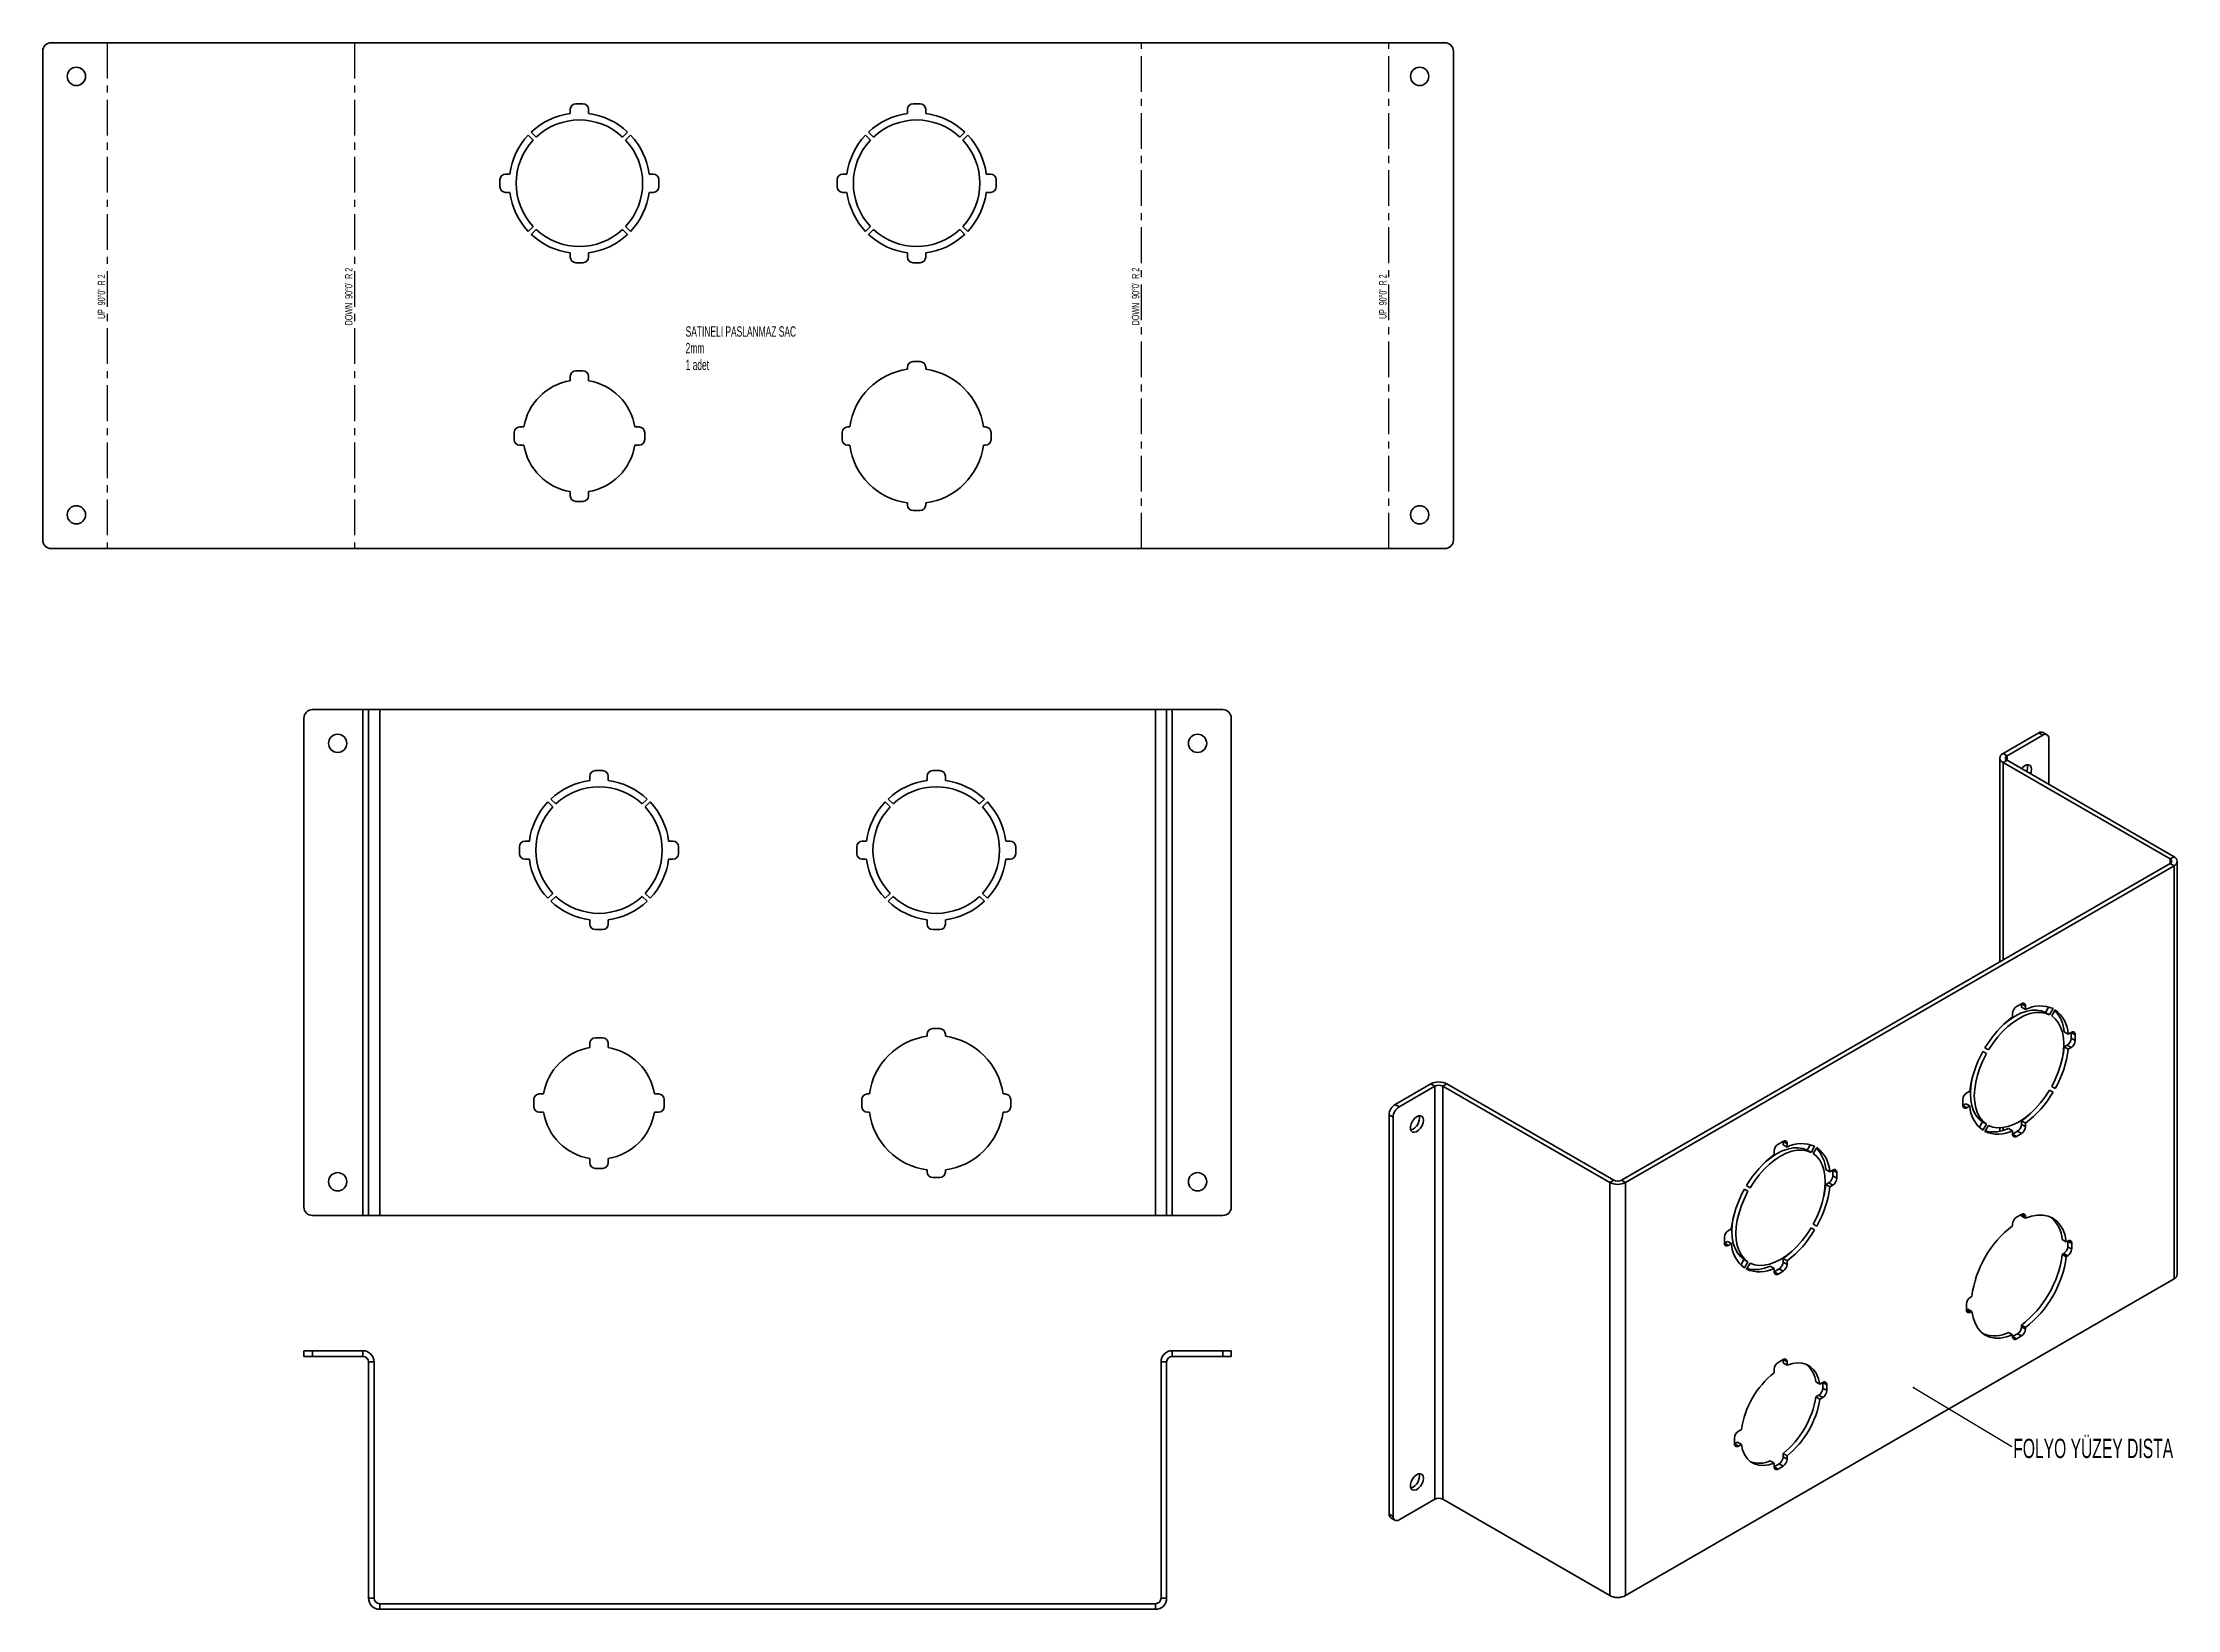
# Model space of a CAD drawing. Header units: millimetres. Extents: x -523 to 237, y -360 to 198.
import ezdxf

# ---------------------------------------------------------------- set-up
doc = ezdxf.new("R2010")
doc.units = ezdxf.units.MM
doc.linetypes.add('CENTERX2', pattern=[20.32, 12.7, -2.54, 2.54, -2.54])
doc.styles.add('SLDTEXTSTYLE0', font='TXT', dxfattribs={"width": 0.5675})
doc.styles.add('SLDTEXTSTYLE1', font='TXT', dxfattribs={"width": 0.572187})
doc.styles.add('SLDTEXTSTYLE2', font='TXT', dxfattribs={"width": 0.605})
doc.dimstyles.new('SLDDIMSTYLE0', dxfattribs={"dimtxt": 0.18, "dimasz": 0.65, "dimexe": 0, "dimexo": 0.0625, "dimgap": 0, "dimtad": 0, "dimtih": 1, "dimtoh": 1, "dimdec": 0, "dimrnd": 1e-09, "dimzin": 0, "dimdsep": 46, "dimtxsty": 'Standard', "dimblk1": 'DOT', "dimblk2": 'DOT', "dimsah": 1, "dimcen": 0.09, "dimadec": 0, "dimazin": 0, "dimtfac": 0.65, "dimtdec": 0, "dimtofl": 0, "dimtmove": 0, "dimatfit": 3, "dimldrblk": 'DOT', "dimfxl": 1, "dimfrac": 2, "dimtolj": 1, "dimtzin": 0, "dimarcsym": 0})

# ---------------------------------------------------------------- blocks, each defined once
blk = doc.blocks.new('SW_NOTE_0')
at = {"color": 0, "linetype": 'Continuous', "lineweight": 0, "attachment_point": 1, "style": 'SLDTEXTSTYLE2'}
for s, insert, char_height in [('SATINELI PASLANMAZ SAC', (0, 4.77), 3.7042), ('2mm', (0, -1.16), 3.704), ('1 adet', (0, -7.1), 3.704)]:
    blk.add_mtext(s, dxfattribs=dict(at, insert=insert, char_height=char_height))
blk = doc.blocks.new('SW_NOTE_0_1')
at = {"color": 0, "linetype": 'Continuous', "lineweight": 0, "insert": (0.51, 2.77), "char_height": 6.8792, "attachment_point": 1, "style": 'SLDTEXTSTYLE2'}
blk.add_mtext('FOLYO YÜZEY DISTA', dxfattribs=at)
blk = doc.blocks.new('_Dot')
at = {"color": 0, "linetype": 'ByBlock', "lineweight": -2}
blk.add_line((-0.5, 0), (-1, 0), dxfattribs=at)
at = {"color": 0, "linetype": 'ByBlock', "const_width": 0.5}
blk.add_lwpolyline([(-0.25, 0, 1), (0.25, 0, 1)], format="xyb", close=True, dxfattribs=at)

msp = doc.modelspace()

# ---------------------------------------------------------------- linework, layer by layer
at = {"color": 7, "linetype": 'Continuous', "lineweight": 35}
for p, q in [((-519.69, 197.63), (-23.68, 197.63)), ((-522.69, 194.63), (-522.69, 20.63)), ((-20.68, 194.63), (-20.68, 20.63)), ((-332.94, 175.92), (-330.44, 175.92)), ((-210.44, 175.92), (-212.94, 175.92)), ((-334.94, 172.42), (-334.94, 173.92)), ((-328.44, 173.92), (-328.44, 172.42)), ((-214.94, 173.92), (-214.94, 172.42)), ((-208.44, 172.42), (-208.44, 173.92)), ((-349.89, 164.77), (-348.12, 163)), ((-347.06, 164.06), (-348.82, 165.83)), ((-314.55, 165.83), (-316.31, 164.06)), ((-315.25, 163), (-313.49, 164.77)), ((-229.89, 164.77), (-228.12, 163)), ((-227.06, 164.06), (-228.82, 165.83)), ((-194.55, 165.83), (-196.31, 164.06)), ((-195.25, 163), (-193.49, 164.77)), ((-359.97, 146.38), (-359.97, 148.88)), ((-357.97, 150.88), (-356.47, 150.88)), ((-356.47, 144.38), (-357.97, 144.38)), ((-306.9, 150.88), (-305.4, 150.88)), ((-305.4, 144.38), (-306.9, 144.38)), ((-303.4, 148.88), (-303.4, 146.38)), ((-239.97, 148.88), (-239.97, 146.38)), ((-236.47, 150.88), (-237.97, 150.88)), ((-237.97, 144.38), (-236.47, 144.38)), ((-185.4, 150.88), (-186.9, 150.88)), ((-186.9, 144.38), (-185.4, 144.38)), ((-183.4, 146.38), (-183.4, 148.88)), ((-348.12, 132.26), (-349.89, 130.49)), ((-348.82, 129.43), (-347.06, 131.2)), ((-316.31, 131.2), (-314.55, 129.43)), ((-313.49, 130.49), (-315.25, 132.26)), ((-228.12, 132.26), (-229.89, 130.49)), ((-228.82, 129.43), (-227.06, 131.2)), ((-196.31, 131.2), (-194.55, 129.43)), ((-193.49, 130.49), (-195.25, 132.26)), ((-334.94, 121.34), (-334.94, 122.84)), ((-328.44, 122.84), (-328.44, 121.34)), ((-214.94, 122.84), (-214.94, 121.34)), ((-208.44, 121.34), (-208.44, 122.84)), ((-330.44, 119.34), (-332.94, 119.34)), ((-212.94, 119.34), (-210.44, 119.34)), ((-210.44, 84.13), (-212.94, 84.13)), ((-334.94, 78.86), (-334.94, 77.36)), ((-330.44, 80.86), (-332.94, 80.86)), ((-328.44, 77.36), (-328.44, 78.86)), ((-214.94, 82.13), (-214.94, 81.41)), ((-208.44, 81.41), (-208.44, 82.13)), ((-351.42, 60.88), (-352.92, 60.88)), ((-310.45, 60.88), (-311.95, 60.88)), ((-235.46, 60.88), (-236.19, 60.88)), ((-187.19, 60.88), (-187.91, 60.88)), ((-354.92, 58.88), (-354.92, 56.38)), ((-352.92, 54.38), (-351.42, 54.38)), ((-311.95, 54.38), (-310.45, 54.38)), ((-308.45, 56.38), (-308.45, 58.88)), ((-238.19, 58.88), (-238.19, 56.38)), ((-236.19, 54.38), (-235.46, 54.38)), ((-187.91, 54.38), (-187.19, 54.38)), ((-185.19, 56.38), (-185.19, 58.88)), ((-334.94, 37.89), (-334.94, 36.39)), ((-332.94, 34.39), (-330.44, 34.39)), ((-328.44, 36.39), (-328.44, 37.89)), ((-214.94, 33.85), (-214.94, 33.13)), ((-212.94, 31.13), (-210.44, 31.13)), ((-208.44, 33.13), (-208.44, 33.85)), ((-519.69, 17.63), (-23.68, 17.63)), ((-429.72, -42.7), (-429.72, -216.7)), ((-426.72, -39.7), (-408.72, -39.7)), ((-408.72, -219.7), (-408.72, -39.7)), ((-406.72, -39.7), (-408.72, -39.7)), ((-406.72, -219.7), (-406.72, -39.7)), ((-402.72, -39.7), (-406.72, -39.7)), ((-402.72, -39.7), (-126.72, -39.7)), ((-402.72, -219.7), (-402.72, -39.7)), ((-126.72, -39.7), (-126.72, -219.7)), ((-122.72, -39.7), (-126.72, -39.7)), ((-122.72, -39.7), (-122.72, -219.7)), ((-120.72, -39.7), (-122.72, -39.7)), ((-120.72, -39.7), (-120.72, -219.7)), ((-102.72, -39.7), (-120.72, -39.7)), ((-99.72, -42.7), (-99.72, -216.7)), ((187.69, -47.94), (174.96, -55.28)), ((189.1, -48.75), (176.37, -56.1)), ((189.1, -48.75), (187.69, -47.94)), ((190.6, -48.61), (189.19, -47.79)), ((191.22, -49.98), (191.22, -66.31)), ((173.79, -56.92), (173.79, -129.44)), ((176.37, -56.1), (174.96, -55.28)), ((174.96, -58.55), (176.37, -57.73)), ((234.36, -92.84), (174.96, -58.55)), ((174.96, -128.76), (174.96, -58.55)), ((176.37, -56.1), (176.37, -57.73)), ((235.77, -92.02), (176.37, -57.73)), ((-327.97, -64.91), (-327.97, -63.41)), ((-325.97, -61.41), (-323.47, -61.41)), ((-321.47, -63.41), (-321.47, -64.91)), ((-207.97, -63.41), (-207.97, -64.91)), ((-203.47, -61.41), (-205.97, -61.41)), ((-201.47, -64.91), (-201.47, -63.41)), ((-342.92, -72.56), (-341.15, -74.33)), ((-340.09, -73.27), (-341.86, -71.5)), ((-307.58, -71.5), (-309.35, -73.27)), ((-308.29, -74.33), (-306.52, -72.56)), ((-222.92, -72.56), (-221.15, -74.33)), ((-220.09, -73.27), (-221.86, -71.5)), ((-187.58, -71.5), (-189.35, -73.27)), ((-188.29, -74.33), (-186.52, -72.56)), ((-353.01, -90.95), (-353.01, -88.45)), ((-351.01, -86.45), (-349.51, -86.45)), ((-299.94, -86.45), (-298.44, -86.45)), ((-296.44, -88.45), (-296.44, -90.95)), ((-233.01, -88.45), (-233.01, -90.95)), ((-229.51, -86.45), (-231.01, -86.45)), ((-178.44, -86.45), (-179.94, -86.45)), ((-176.44, -90.95), (-176.44, -88.45)), ((-349.51, -92.95), (-351.01, -92.95)), ((-298.44, -92.95), (-299.94, -92.95)), ((-231.01, -92.95), (-229.51, -92.95)), ((-179.94, -92.95), (-178.44, -92.95)), ((39.2, -207.14), (234.36, -94.47)), ((40.61, -207.95), (235.77, -95.29)), ((234.36, -92.84), (235.77, -92.02)), ((234.36, -92.84), (234.36, -94.47)), ((234.36, -94.47), (235.77, -95.29)), ((235.77, -95.29), (235.77, -242.27)), ((236.94, -240.63), (236.94, -93.66)), ((-341.15, -105.07), (-342.92, -106.84)), ((-341.86, -107.9), (-340.09, -106.13)), ((-309.35, -106.13), (-307.58, -107.9)), ((-306.52, -106.84), (-308.29, -105.07)), ((-221.15, -105.07), (-222.92, -106.84)), ((-221.86, -107.9), (-220.09, -106.13)), ((-189.35, -106.13), (-187.58, -107.9)), ((-186.52, -106.84), (-188.29, -105.07)), ((-327.97, -115.99), (-327.97, -114.49)), ((-323.47, -117.99), (-325.97, -117.99)), ((-321.47, -114.49), (-321.47, -115.99)), ((-207.97, -114.49), (-207.97, -115.99)), ((-205.97, -117.99), (-203.47, -117.99)), ((-201.47, -115.99), (-201.47, -114.49)), ((174.96, -151.88), (174.96, -151.88)), ((178.32, -147.82), (178.32, -149.04)), ((181.5, -144.35), (179.73, -145.37)), ((181.5, -144.35), (182.91, -145.16)), ((181.5, -144.35), (181.5, -145.57)), ((182.91, -146.39), (181.5, -145.57)), ((182.91, -146.39), (182.91, -145.16)), ((191.2, -145.5), (190.07, -147.45)), ((190.07, -147.45), (191.49, -148.26)), ((192.74, -146.1), (191.49, -148.26)), ((192.24, -148.7), (193.49, -146.53)), ((-327.97, -158.47), (-327.97, -159.97)), ((-323.47, -156.47), (-325.97, -156.47)), ((-321.47, -159.97), (-321.47, -158.47)), ((-207.97, -155.2), (-207.97, -155.92)), ((-203.47, -153.2), (-205.97, -153.2)), ((-201.47, -155.92), (-201.47, -155.2)), ((196.73, -154.37), (198.14, -155.18)), ((197.79, -159.06), (196.73, -159.67)), ((197.79, -159.06), (199.2, -159.88)), ((199.2, -154.57), (198.14, -155.18)), ((199.2, -154.57), (200.62, -155.39)), ((199.2, -154.57), (199.2, -156.61)), ((199.2, -156.61), (200.62, -157.43)), ((200.62, -157.43), (200.62, -155.39)), ((167.75, -161.39), (169, -162.11)), ((167.75, -161.39), (169, -162.11)), ((169.75, -160.81), (168.5, -160.09)), ((196.73, -159.67), (198.14, -160.49)), ((198.14, -160.49), (199.2, -159.88)), ((-41.41, -180.2), (-28.69, -172.85)), ((-40, -181.01), (-27.27, -173.66)), ((-27.27, -173.66), (-28.69, -172.85)), ((-27.27, -320.64), (-27.27, -173.66)), ((-23.03, -172.85), (-24.44, -173.66)), ((-24.44, -173.66), (-24.44, -320.64)), ((-24.44, -173.66), (34.95, -207.95)), ((-23.03, -172.85), (36.37, -207.14)), ((193.49, -174.52), (192.24, -173.8)), ((-347.96, -178.45), (-347.96, -180.95)), ((-344.46, -176.45), (-345.96, -176.45)), ((-303.49, -176.45), (-304.99, -176.45)), ((-301.49, -180.95), (-301.49, -178.45)), ((-231.22, -178.45), (-231.22, -180.95)), ((-228.5, -176.45), (-229.22, -176.45)), ((-180.22, -176.45), (-180.94, -176.45)), ((-178.22, -180.95), (-178.22, -178.45)), ((-40, -181.01), (-41.41, -180.2)), ((160.61, -178.48), (160.61, -180.52)), ((161.67, -179.91), (160.61, -180.52)), ((160.61, -180.52), (162.03, -181.34)), ((161.67, -179.91), (163.09, -180.73)), ((163.09, -175.42), (162.03, -176.03)), ((162.03, -181.34), (163.09, -180.73)), ((191.49, -175.1), (192.74, -175.82)), ((191.49, -175.1), (192.74, -175.82)), ((-345.96, -182.95), (-344.46, -182.95)), ((-304.99, -182.95), (-303.49, -182.95)), ((-229.22, -182.95), (-228.5, -182.95)), ((-180.94, -182.95), (-180.22, -182.95)), ((-42.12, -184.69), (-43.54, -183.87)), ((-43.54, -183.87), (-43.54, -325.95)), ((-42.12, -184.69), (-42.12, -326.76)), ((167.58, -186.4), (166.46, -188.35)), ((167.58, -186.4), (169, -187.21)), ((169, -187.21), (167.75, -189.38)), ((168.5, -189.81), (169.75, -187.65)), ((173.79, -188.49), (173.79, -189.7)), ((174.96, -189.41), (174.96, -188.39)), ((176.9, -188.71), (178.32, -189.52)), ((178.32, -189.52), (178.32, -190.75)), ((180.09, -189.73), (178.32, -190.75)), ((180.09, -189.73), (181.5, -190.54)), ((181.5, -186.05), (182.91, -186.87)), ((181.5, -186.05), (181.5, -187.28)), ((181.5, -187.28), (182.91, -188.09)), ((182.91, -188.09), (182.91, -186.87)), ((93.47, -198.03), (93.47, -196.8)), ((94.88, -194.35), (96.65, -193.33)), ((96.65, -193.33), (98.06, -194.15)), ((96.65, -193.33), (96.65, -194.56)), ((96.65, -194.56), (98.06, -195.37)), ((98.06, -194.15), (98.06, -195.37)), ((106.35, -194.48), (105.22, -196.43)), ((105.22, -196.43), (106.63, -197.25)), ((107.88, -195.08), (106.63, -197.25)), ((107.38, -197.68), (108.63, -195.52)), ((178.32, -190.75), (179.73, -191.56)), ((179.73, -191.56), (181.5, -190.54)), ((-327.97, -199.44), (-327.97, -200.94)), ((-325.97, -202.94), (-323.47, -202.94)), ((-321.47, -200.94), (-321.47, -199.44)), ((-207.97, -203.48), (-207.97, -204.2)), ((-201.47, -204.2), (-201.47, -203.48)), ((111.88, -203.35), (113.29, -204.17)), ((113.29, -204.17), (114.35, -203.56)), ((114.35, -203.56), (115.77, -204.37)), ((114.35, -203.56), (114.35, -205.6)), ((115.77, -204.37), (115.77, -206.41)), ((-205.97, -206.2), (-203.47, -206.2)), ((36.37, -207.14), (34.95, -207.95)), ((34.95, -354.93), (34.95, -207.95)), ((39.2, -207.14), (40.61, -207.95)), ((40.61, -354.93), (40.61, -207.95)), ((82.89, -210.37), (84.15, -211.1)), ((82.89, -210.37), (84.15, -211.1)), ((84.9, -209.8), (83.64, -209.08)), ((112.94, -208.05), (111.88, -208.66)), ((111.88, -208.66), (113.29, -209.48)), ((112.94, -208.05), (114.35, -208.86)), ((114.35, -208.86), (113.29, -209.48)), ((114.35, -205.6), (115.77, -206.41)), ((-426.72, -219.7), (-408.72, -219.7)), ((-408.72, -219.7), (-406.72, -219.7)), ((-406.72, -219.7), (-402.72, -219.7)), ((-402.72, -219.7), (-126.72, -219.7)), ((-126.72, -219.7), (-122.72, -219.7)), ((-122.72, -219.7), (-120.72, -219.7)), ((-120.72, -219.7), (-102.72, -219.7)), ((181.5, -219.3), (179.73, -220.32)), ((181.5, -219.3), (182.91, -220.11)), ((181.5, -219.3), (181.5, -219.89)), ((182.91, -220.7), (181.5, -219.89)), ((182.91, -220.7), (182.91, -220.11)), ((75.76, -229.51), (75.76, -227.47)), ((77.18, -225.02), (78.24, -224.41)), ((106.63, -224.08), (107.88, -224.81)), ((106.63, -224.08), (107.88, -224.81)), ((108.63, -223.51), (107.38, -222.78)), ((178.32, -222.77), (178.32, -223.35)), ((76.82, -228.9), (75.76, -229.51)), ((75.76, -229.51), (77.18, -230.32)), ((76.82, -228.9), (78.24, -229.71)), ((78.24, -229.71), (77.18, -230.32)), ((82.73, -235.38), (81.6, -237.33)), ((82.73, -235.38), (84.15, -236.2)), ((96.65, -235.04), (98.06, -235.85)), ((96.65, -235.04), (96.65, -236.26)), ((196.02, -228.27), (197.43, -229.08)), ((196.53, -233.28), (196.02, -233.58)), ((197.43, -234.39), (196.02, -233.58)), ((196.53, -233.28), (197.94, -234.1)), ((197.94, -228.79), (197.43, -229.08)), ((197.43, -234.39), (197.94, -234.1)), ((197.94, -228.79), (199.35, -229.61)), ((197.94, -228.79), (197.94, -230.83)), ((197.94, -230.83), (199.35, -231.65)), ((199.35, -231.65), (199.35, -229.61)), ((40.61, -354.93), (235.77, -242.27)), ((84.15, -236.2), (82.89, -238.36)), ((83.64, -238.8), (84.9, -236.63)), ((92.05, -237.69), (93.47, -238.51)), ((93.47, -239.73), (93.47, -238.51)), ((95.23, -238.71), (93.47, -239.73)), ((93.47, -239.73), (94.88, -240.55)), ((96.65, -239.53), (94.88, -240.55)), ((95.23, -238.71), (96.65, -239.53)), ((96.65, -236.26), (98.06, -237.08)), ((98.06, -235.85), (98.06, -237.08)), ((163.8, -248.5), (163.29, -248.79)), ((161.88, -251.24), (161.88, -253.28)), ((162.39, -252.99), (161.88, -253.28)), ((161.88, -253.28), (163.29, -254.1)), ((162.39, -252.99), (163.8, -253.81)), ((163.29, -254.1), (163.8, -253.81)), ((178.32, -262.19), (176.9, -261.37)), ((180.09, -261.76), (178.32, -262.78)), ((178.32, -262.19), (178.32, -262.78)), ((178.32, -262.78), (179.73, -263.59)), ((179.73, -263.59), (181.5, -262.57)), ((180.09, -261.76), (181.5, -262.57)), ((181.5, -258.72), (182.91, -259.53)), ((181.5, -258.72), (181.5, -259.31)), ((181.5, -259.31), (182.91, -260.12)), ((182.91, -260.12), (182.91, -259.53)), ((-429.72, -269.83), (-429.72, -267.83)), ((-429.72, -267.83), (-426.72, -267.83)), ((-426.72, -269.83), (-429.72, -269.83)), ((-426.72, -269.83), (-426.72, -267.83)), ((-426.72, -267.83), (-408.72, -267.83)), ((-426.72, -269.83), (-408.72, -269.83)), ((-408.72, -269.83), (-408.72, -267.83)), ((-404.72, -271.83), (-406.72, -271.83)), ((-406.72, -271.83), (-406.72, -355.83)), ((-404.72, -271.83), (-404.72, -355.83)), ((-124.72, -271.83), (-122.72, -271.83)), ((-124.72, -355.83), (-124.72, -271.83)), ((-122.72, -355.83), (-122.72, -271.83)), ((-120.72, -269.83), (-120.72, -267.83)), ((-102.72, -267.83), (-120.72, -267.83)), ((-102.72, -269.83), (-120.72, -269.83)), ((-102.72, -269.83), (-102.72, -267.83)), ((-102.72, -267.83), (-99.72, -267.83)), ((-99.72, -269.83), (-102.72, -269.83)), ((-99.72, -269.83), (-99.72, -267.83)), ((96.65, -270.95), (94.88, -271.97)), ((96.65, -270.95), (98.06, -271.76)), ((96.65, -270.95), (96.65, -272.17)), ((98.06, -272.99), (96.65, -272.17)), ((98.06, -272.99), (98.06, -271.76)), ((93.47, -274.42), (93.47, -275.64)), ((108.3, -278.9), (109.72, -279.72)), ((110.78, -279.11), (109.72, -279.72)), ((110.78, -279.11), (112.19, -279.92)), ((110.78, -279.11), (110.78, -281.15)), ((112.19, -281.97), (112.19, -279.92)), ((109.36, -283.6), (108.3, -284.21)), ((109.72, -285.03), (108.3, -284.21)), ((109.36, -283.6), (110.78, -284.41)), ((109.72, -285.03), (110.78, -284.41)), ((110.78, -281.15), (112.19, -281.97)), ((81.81, -295.83), (80.75, -296.44)), ((79.33, -298.89), (79.33, -300.93)), ((80.4, -300.32), (79.33, -300.93)), ((79.33, -300.93), (80.75, -301.75)), ((80.4, -300.32), (81.81, -301.14)), ((80.75, -301.75), (81.81, -301.14)), ((93.47, -307.87), (92.05, -307.05)), ((93.47, -307.87), (93.47, -309.09)), ((95.23, -308.07), (93.47, -309.09)), ((93.47, -309.09), (94.88, -309.91)), ((94.88, -309.91), (96.65, -308.89)), ((95.23, -308.07), (96.65, -308.89)), ((96.65, -304.4), (98.06, -305.22)), ((96.65, -304.4), (96.65, -305.62)), ((96.65, -305.62), (98.06, -306.44)), ((98.06, -306.44), (98.06, -305.22)), ((-42.12, -326.76), (-43.54, -325.95)), ((-40, -327.99), (-27.27, -320.64)), ((-24.44, -320.64), (34.95, -354.93)), ((-42.91, -327.32), (-41.5, -328.14)), ((-404.72, -355.83), (-406.72, -355.83)), ((-124.72, -355.83), (-122.72, -355.83)), ((-402.72, -357.83), (-402.72, -359.83)), ((-402.72, -357.83), (-126.72, -357.83)), ((-402.72, -359.83), (-126.72, -359.83)), ((-126.72, -357.83), (-126.72, -359.83))]:
    msp.add_line(p, q, dxfattribs=at)
at = {"color": 7, "linetype": 'CENTERX2'}
for p, q in [((-499.69, 197.63), (-499.69, 17.63)), ((-411.69, 197.63), (-411.69, 17.63)), ((-131.68, 17.63), (-131.68, 197.63)), ((-43.68, 17.63), (-43.68, 197.63))]:
    msp.add_line(p, q, dxfattribs=at)
at = {"color": 7, "linetype": 'Continuous', "lineweight": 35, "flags": 128}
for points in [[(185.04, -60.9), (184.91, -60.11), (184.55, -59.55), (183.99, -59.28), (183.3, -59.33), (182.55, -59.69), (181.81, -60.33), (181.51, -60.7)], [(184.68, -62.53), (184.91, -61.83), (185.04, -60.9)], [(191.49, -148.26), (189.95, -147.69), (188.26, -147.43), (186.46, -147.49), (184.56, -147.88), (182.61, -148.58), (180.62, -149.58), (178.63, -150.88), (176.67, -152.44), (174.77, -154.24), (172.97, -156.26), (171.29, -158.46), (169.75, -160.81)], [(190.07, -147.45), (188.53, -146.87), (186.85, -146.61), (185.04, -146.68), (183.15, -147.06), (181.19, -147.76), (179.2, -148.77), (177.21, -150.06), (175.26, -151.62), (174.96, -151.88)], [(192.24, -173.8), (193.5, -171.29), (194.57, -168.73), (195.41, -166.16), (196.03, -163.62), (196.4, -161.14), (196.53, -158.77), (196.4, -156.55), (196.03, -154.5), (195.41, -152.67), (194.57, -151.07), (193.5, -149.74), (192.24, -148.7)], [(169, -162.11), (167.73, -164.62), (166.66, -167.18), (165.82, -169.75), (165.2, -172.3), (164.83, -174.77), (164.71, -177.14), (164.83, -179.37), (165.2, -181.41), (165.82, -183.25), (166.66, -184.84), (167.73, -186.17), (169, -187.21)], [(163.87, -171.09), (163.79, -171.48), (163.42, -173.96), (163.29, -176.32), (163.42, -178.55), (163.79, -180.59), (164.4, -182.43), (165.25, -184.02), (166.32, -185.35), (167.58, -186.4)], [(169.75, -187.65), (171.29, -188.22), (172.97, -188.48), (174.77, -188.42), (176.67, -188.03), (178.63, -187.33), (180.62, -186.33), (182.61, -185.04), (184.56, -183.48), (186.46, -181.67), (188.26, -179.65), (189.95, -177.45), (191.49, -175.1)], [(-31.34, -185.81), (-31.46, -185.02), (-31.82, -184.46), (-32.38, -184.19), (-33.07, -184.24), (-33.83, -184.6), (-34.56, -185.24), (-35.19, -186.08), (-35.66, -187.04), (-35.9, -188.01), (-35.9, -188.88), (-35.66, -189.57), (-35.19, -189.99), (-34.56, -190.1), (-33.83, -189.89), (-33.07, -189.38), (-32.38, -188.63), (-31.82, -187.72), (-31.46, -186.74), (-31.34, -185.81)], [(106.63, -197.25), (105.09, -196.67), (103.41, -196.42), (101.61, -196.48), (99.71, -196.86), (97.75, -197.56), (95.76, -198.57), (93.77, -199.86), (91.82, -201.42), (89.92, -203.22), (88.12, -205.24), (86.43, -207.45), (84.9, -209.8)], [(105.22, -196.43), (103.68, -195.86), (102, -195.6), (100.19, -195.66), (98.3, -196.05), (96.34, -196.75), (94.35, -197.75), (92.36, -199.04), (90.4, -200.6), (90.1, -200.87)], [(107.38, -222.78), (108.65, -220.28), (109.72, -217.72), (110.56, -215.14), (111.18, -212.6), (111.55, -210.12), (111.67, -207.76), (111.55, -205.53), (111.18, -203.49), (110.56, -201.65), (109.72, -200.06), (108.65, -198.73), (107.38, -197.68)], [(84.15, -211.1), (82.88, -213.6), (81.81, -216.16), (80.97, -218.74), (80.35, -221.28), (79.98, -223.76), (79.85, -226.13), (79.98, -228.35), (80.35, -230.4), (80.97, -232.23), (81.81, -233.82), (82.88, -235.15), (84.15, -236.2)], [(79.02, -220.07), (78.94, -220.46), (78.56, -222.94), (78.44, -225.31), (78.56, -227.53), (78.94, -229.58), (79.55, -231.41), (80.4, -233.01), (81.46, -234.34), (82.73, -235.38)], [(197.43, -229.08), (196.99, -226.84), (196.28, -224.85), (195.3, -223.14), (194.07, -221.73), (192.62, -220.66), (190.96, -219.94), (189.13, -219.58), (187.16, -219.59), (185.07, -219.96), (182.91, -220.7)], [(84.9, -236.63), (86.43, -237.21), (88.12, -237.47), (89.92, -237.4), (91.82, -237.02), (93.77, -236.32), (95.76, -235.31), (97.75, -234.02), (99.71, -232.46), (101.61, -230.66), (103.41, -228.64), (105.09, -226.43), (106.63, -224.08)], [(163.8, -253.81), (164.24, -256.04), (164.96, -258.04), (165.94, -259.75), (167.16, -261.16), (168.62, -262.23), (170.27, -262.95), (172.1, -263.31), (174.08, -263.3), (176.16, -262.93), (178.32, -262.19)], [(109.72, -279.72), (109.27, -277.78), (108.56, -276.09), (107.61, -274.67), (106.43, -273.55), (105.05, -272.75), (103.49, -272.29), (101.78, -272.18), (99.96, -272.41), (98.06, -272.99)], [(81.81, -301.14), (82.26, -303.07), (82.97, -304.77), (83.92, -306.19), (85.1, -307.31), (86.48, -308.11), (88.04, -308.57), (89.74, -308.68), (91.56, -308.45), (93.47, -307.87)], [(-31.34, -313.19), (-31.46, -312.4), (-31.82, -311.84), (-32.38, -311.57), (-33.07, -311.62), (-33.83, -311.98), (-34.56, -312.62), (-35.19, -313.46), (-35.66, -314.42), (-35.9, -315.39), (-35.9, -316.26), (-35.66, -316.95), (-35.19, -317.37), (-34.56, -317.48), (-33.83, -317.27), (-33.07, -316.76), (-32.38, -316.01), (-31.82, -315.1), (-31.46, -314.12), (-31.34, -313.19)]]:
    msp.add_lwpolyline(points, dxfattribs=at)
at = {"color": 7, "linetype": 'Continuous', "lineweight": 35}
for centre in [(-510.69, 185.63), (-32.68, 185.63), (-510.69, 29.63), (-32.68, 29.63), (-417.72, -51.7), (-111.72, -51.7), (-417.72, -207.7), (-111.72, -207.7)]:
    msp.add_circle(centre, 3.25, dxfattribs=at)
for centre, radius, start, end in [((-519.69, 194.63), 3, 90, 180), ((-23.68, 194.63), 3, 0, 90), ((-332.94, 173.92), 2, 90, 180), ((-330.44, 173.92), 2, 0, 90), ((-212.94, 173.92), 2, 90, 180), ((-210.44, 173.92), 2, 0, 90), ((-331.69, 147.63), 25, 97.46959, 133.28087), ((-331.69, 147.63), 22.5, 46.91021, 133.08979), ((-331.69, 147.63), 25, 46.71913, 82.53041), ((-211.69, 147.63), 25, 97.46959, 133.28087), ((-211.69, 147.63), 22.5, 46.91021, 133.08979), ((-211.69, 147.63), 25, 46.71913, 82.53041), ((-331.69, 147.63), 25, 136.71913, 172.53041), ((-331.69, 147.63), 22.5, 136.91021, 223.08979), ((-331.69, 147.63), 22.5, 316.91021, 43.08979), ((-331.69, 147.63), 25, 7.46959, 43.28087), ((-211.69, 147.63), 25, 136.71913, 172.53041), ((-211.69, 147.63), 22.5, 136.91021, 223.08979), ((-211.69, 147.63), 22.5, 316.91021, 43.08979), ((-211.69, 147.63), 25, 7.46959, 43.28087), ((-357.97, 148.88), 2, 90, 180), ((-357.97, 146.38), 2, 180, 270), ((-331.69, 147.63), 25, 187.46959, 223.28087), ((-331.69, 147.63), 25, 316.71913, 352.53041), ((-305.4, 148.88), 2, 0, 90), ((-305.4, 146.38), 2, 270, 0), ((-237.97, 148.88), 2, 90, 180), ((-237.97, 146.38), 2, 180, 270), ((-211.69, 147.63), 25, 187.46959, 223.28087), ((-211.69, 147.63), 25, 316.71913, 352.53041), ((-185.4, 148.88), 2, 0, 90), ((-185.4, 146.38), 2, 270, 0), ((-331.69, 147.63), 25, 226.71913, 262.53041), ((-331.69, 147.63), 22.5, 226.91021, 313.08979), ((-331.69, 147.63), 25, 277.46959, 313.28087), ((-211.69, 147.63), 25, 226.71913, 262.53041), ((-211.69, 147.63), 22.5, 226.91021, 313.08979), ((-211.69, 147.63), 25, 277.46959, 313.28087), ((-332.94, 121.34), 2, 180, 270), ((-330.44, 121.34), 2, 270, 0), ((-212.94, 121.34), 2, 180, 270), ((-210.44, 121.34), 2, 270, 0), ((-212.94, 82.13), 2, 90, 180), ((-210.44, 82.13), 2, 0, 90), ((-331.69, 57.63), 20, 99.35204, 170.64796), ((-332.94, 78.86), 2, 90, 180), ((-330.44, 78.86), 2, 360, 90), ((-331.69, 57.63), 20, 9.35204, 80.64796), ((-211.69, 57.63), 24, 97.78271, 172.21729), ((-211.69, 57.63), 24, 7.78271, 82.21729), ((-352.92, 58.88), 2, 90, 180), ((-310.45, 58.88), 2, 0, 90), ((-236.19, 58.88), 2, 90, 180), ((-187.19, 58.88), 2, 0, 90), ((-352.92, 56.38), 2, 180, 270), ((-331.69, 57.63), 20, 189.35204, 260.64796), ((-331.69, 57.63), 20, 279.35204, 350.64796), ((-310.45, 56.38), 2, 270, 0), ((-236.19, 56.38), 2, 180, 270), ((-211.69, 57.63), 24, 187.78271, 262.21729), ((-211.69, 57.63), 24, 277.78271, 352.21729), ((-187.19, 56.38), 2, 270, 0), ((-332.94, 36.39), 2, 180, 270), ((-330.44, 36.39), 2, 270, 0), ((-212.94, 33.13), 2, 180, 270), ((-210.44, 33.13), 2, 270, 0), ((-519.69, 20.63), 3, 180, 270), ((-23.68, 20.63), 3, 270, 0), ((-426.72, -42.7), 3, 90, 180), ((-102.72, -42.7), 3, 0, 90), ((188.57, -49.16), 1.51, 65.69288, 125.61758), ((189.93, -49.77), 1.31, 350.78596, 129.20329), ((175.58, -56.92), 1.75, 110.78342, 249.21658), ((176.68, -56.92), 0.873, 110.78342, 249.21658), ((180.05, -60.18), 3.56, 334.55261, 14.63157), ((-324.72, -89.7), 25, 97.46959, 133.28087), ((-324.72, -89.7), 22.5, 46.91021, 133.08979), ((-325.97, -63.41), 2, 90, 180), ((-323.47, -63.41), 2, 0, 90), ((-324.72, -89.7), 25, 46.71913, 82.53041), ((-204.72, -89.7), 25, 97.46959, 133.28087), ((-204.72, -89.7), 22.5, 46.91021, 133.08979), ((-205.97, -63.41), 2, 90, 180), ((-203.47, -63.41), 2, 0, 90), ((-204.72, -89.7), 25, 46.71913, 82.53041), ((-324.72, -89.7), 25, 136.71913, 172.53041), ((-324.72, -89.7), 22.5, 136.91021, 223.08979), ((-324.72, -89.7), 22.5, 316.91021, 43.08979), ((-324.72, -89.7), 25, 7.46959, 43.28087), ((-204.72, -89.7), 25, 136.71913, 172.53041), ((-204.72, -89.7), 22.5, 136.91021, 223.08979), ((-204.72, -89.7), 22.5, 316.91021, 43.08979), ((-204.72, -89.7), 25, 7.46959, 43.28087), ((-351.01, -88.45), 2, 90, 180), ((-351.01, -90.95), 2, 180, 270), ((-298.44, -88.45), 2, 0, 90), ((-298.44, -90.95), 2, 270, 0), ((-231.01, -88.45), 2, 90, 180), ((-231.01, -90.95), 2, 180, 270), ((-178.44, -88.45), 2, 0, 90), ((-178.44, -90.95), 2, 270, 0), ((-324.72, -89.7), 25, 187.46959, 223.28087), ((-324.72, -89.7), 25, 316.71913, 352.53041), ((-204.72, -89.7), 25, 187.46959, 223.28087), ((-204.72, -89.7), 25, 316.71913, 352.53041), ((234.05, -93.66), 0.873, 290.78342, 69.21658), ((235.15, -93.66), 1.75, 290.78342, 69.21658), ((-324.72, -89.7), 22.5, 226.91021, 313.08979), ((-204.72, -89.7), 22.5, 226.91021, 313.08979), ((-324.72, -89.7), 25, 226.71913, 262.53041), ((-324.72, -89.7), 25, 277.46959, 313.28087), ((-204.72, -89.7), 25, 226.71913, 262.53041), ((-204.72, -89.7), 25, 277.46959, 313.28087), ((-325.97, -115.99), 2, 180, 270), ((-323.47, -115.99), 2, 270, 0), ((-205.97, -115.99), 2, 180, 270), ((-203.47, -115.99), 2, 270, 0), ((182.05, -145.02), 0.873, 350.78596, 129.20329), ((201.12, -179.2), 37.8, 127.09114, 149.64167), ((181.39, -147.96), 3.07, 122.60548, 177.39452), ((188.13, -156.71), 11.57, 66.55817, 116.83018), ((184.1, -155.39), 12.67, 4.63986, 43.02831), ((186.59, -155.82), 11.57, 3.16599, 53.43009), ((-325.97, -158.47), 2, 90, 180), ((-323.47, -158.47), 2, 0, 90), ((-204.72, -179.7), 24, 97.78271, 172.21729), ((-205.97, -155.2), 2, 90, 180), ((-203.47, -155.2), 2, 0, 90), ((-204.72, -179.7), 24, 7.78271, 82.21729), ((196.13, -156.47), 3.07, 302.60548, 357.39452), ((199.76, -155.25), 0.873, 350.78596, 129.20329), ((197.55, -157.29), 3.07, 302.60548, 357.39452), ((-324.72, -179.7), 20, 99.35204, 170.64796), ((-324.72, -179.7), 20, 9.35204, 80.64796), ((200.61, -180.09), 37.81, 150.35873, 172.90758), ((160.63, -155.82), 37.81, 330.35873, 352.90758), ((164.97, -156.19), 31.95, 345.83622, 353.73825), ((-25.86, -178.31), 6.15, 62.60967, 117.39033), ((-25.86, -176.39), 3.07, 62.60967, 117.39033), ((-345.96, -178.45), 2, 90, 180), ((-345.96, -180.95), 2, 180, 270), ((-303.49, -178.45), 2, 0, 90), ((-303.49, -180.95), 2, 270, 0), ((-229.22, -178.45), 2, 90, 180), ((-229.22, -180.95), 2, 180, 270), ((-180.22, -178.45), 2, 0, 90), ((-180.22, -180.95), 2, 270, 0), ((-38.93, -184.08), 4.61, 122.60548, 177.39452), ((-37.52, -184.9), 4.61, 122.60548, 177.39452), ((161.48, -180.66), 0.873, 170.78596, 309.20329), ((163.68, -178.62), 3.07, 122.60548, 177.39452), ((174.64, -180.09), 11.57, 183.16599, 233.43009), ((160.12, -156.71), 37.8, 307.09114, 329.64167), ((-324.72, -179.7), 20, 189.35204, 260.64796), ((-324.72, -179.7), 20, 279.35204, 350.64796), ((-204.72, -179.7), 24, 187.78271, 262.21729), ((-204.72, -179.7), 24, 277.78271, 352.21729), ((-37.15, -185.11), 4.37, 287.94976, 12.05561), ((173.1, -179.2), 11.57, 246.55817, 296.83018), ((171.53, -177.77), 12.18, 256.15939, 296.15842), ((178.43, -187.14), 3.07, 302.60548, 357.39452), ((162.61, -160.3), 31.94, 306.26018, 314.16949), ((179.84, -187.95), 3.07, 302.60548, 357.39452), ((96.54, -196.94), 3.07, 122.60548, 177.39452), ((97.2, -194.01), 0.873, 350.78596, 129.20329), ((103.28, -205.69), 11.57, 66.55817, 116.83018), ((99.25, -204.38), 12.67, 4.63986, 43.02831), ((101.74, -204.81), 11.57, 3.16599, 53.43009), ((179.18, -190.89), 0.873, 170.78596, 309.20329), ((-325.97, -200.94), 2, 180, 270), ((-323.47, -200.94), 2, 270, 0), ((-205.97, -204.2), 2, 180, 270), ((-203.47, -204.2), 2, 270, 0), ((116.26, -228.18), 37.8, 127.09114, 149.64167), ((114.9, -204.23), 0.873, 350.78596, 129.20329), ((37.78, -202.49), 6.15, 242.60967, 297.39033), ((37.78, -204.41), 3.07, 242.60967, 297.39033), ((115.75, -229.07), 37.81, 150.35873, 172.90758), ((75.77, -204.81), 37.81, 330.35873, 352.90758), ((80.12, -205.17), 31.95, 345.83622, 353.73825), ((111.28, -205.46), 3.07, 302.60548, 357.39452), ((112.7, -206.27), 3.07, 302.60548, 357.39452), ((-426.72, -216.7), 3, 180, 270), ((-102.72, -216.7), 3, 270, 0), ((182.05, -219.97), 0.873, 350.78596, 129.20329), ((184.78, -229.02), 11.27, 3.85325, 50.85943), ((78.83, -227.61), 3.07, 122.60548, 177.39452), ((75.26, -205.7), 37.8, 307.09114, 329.64167), ((201.57, -253.54), 38.1, 127.6068, 172.3932), ((181.39, -222.91), 3.07, 122.60548, 177.39452), ((76.62, -229.65), 0.873, 170.78596, 309.20329), ((89.79, -229.07), 11.57, 183.16599, 233.43009), ((77.75, -209.28), 31.94, 306.26018, 314.16949), ((158.25, -228.53), 38.1, 307.6068, 352.3932), ((159.66, -229.35), 38.1, 307.6068, 352.3932), ((194.87, -230.69), 3.07, 302.60548, 357.39452), ((198.49, -229.47), 0.873, 350.78596, 129.20329), ((196.28, -231.51), 3.07, 302.60548, 357.39452), ((88.25, -228.19), 11.57, 246.55817, 296.83018), ((86.68, -226.76), 12.18, 256.15939, 296.15842), ((94.33, -239.87), 0.873, 170.78596, 309.20329), ((93.58, -236.12), 3.07, 302.60548, 357.39452), ((94.99, -236.94), 3.07, 302.60548, 357.39452), ((234.94, -240.43), 2.01, 294.37466, 354.3052), ((164.95, -251.38), 3.07, 122.60548, 177.39452), ((162.74, -253.42), 0.873, 170.78596, 309.20329), ((171.95, -251.5), 11.04, 248.64214, 296.64293), ((179.18, -262.92), 0.873, 170.78596, 309.20329), ((178.43, -259.17), 3.07, 302.60548, 357.39452), ((179.84, -259.98), 3.07, 302.60548, 357.39452), ((-408.72, -271.83), 4, 360, 90), ((-408.72, -271.83), 2, 0, 90), ((-120.72, -271.83), 4, 90, 180), ((-120.72, -271.83), 2, 90, 180), ((96.54, -274.56), 3.07, 122.60548, 177.39452), ((97.2, -271.62), 0.873, 350.78596, 129.20329), ((99.09, -279.85), 9.26, 5.85107, 50.11289), ((113.49, -300.66), 32.04, 128.66822, 171.33178), ((111.33, -279.78), 0.873, 350.78596, 129.20329), ((76.63, -279.38), 32.04, 308.66816, 351.33184), ((78.04, -280.2), 32.04, 308.66822, 351.33178), ((107.71, -281.01), 3.07, 302.60548, 357.39452), ((109.12, -281.83), 3.07, 302.60548, 357.39452), ((80.2, -301.07), 0.873, 170.78596, 309.20329), ((82.41, -299.03), 3.07, 122.60548, 177.39452), ((88.27, -298.61), 9.26, 249.88977, 294.14392), ((94.33, -309.23), 0.873, 170.78596, 309.20329), ((93.58, -305.48), 3.07, 302.60548, 357.39452), ((94.99, -306.3), 3.07, 302.60548, 357.39452), ((-37.15, -312.49), 4.37, 287.94976, 12.05561), ((-42.07, -326.11), 1.48, 173.70115, 234.98667), ((-25.86, -323.37), 3.07, 62.60967, 117.39033), ((-40.83, -326.97), 1.31, 170.78596, 309.20329), ((-402.72, -355.83), 4, 180, 270), ((-402.72, -355.83), 2, 180, 270), ((-126.72, -355.83), 4, 270, 0), ((-126.72, -355.83), 2, 270, 0), ((37.78, -349.47), 6.15, 242.60967, 297.39033)]:
    msp.add_arc(centre, radius, start, end, dxfattribs=at)

# ---------------------------------------------------------------- block references
at = {"color": 7, "linetype": 'Continuous', "lineweight": 0}
for name, p in [('SW_NOTE_0', (-293.89, 91.95)), ('SW_NOTE_0_1', (178.05, -301.91))]:
    msp.add_blockref(name, p, dxfattribs=at)

# ---------------------------------------------------------------- texts
at = {"color": 7, "linetype": 'Continuous', "lineweight": 0, "char_height": 2.6458, "attachment_point": 2, "rotation": 90}
for s, insert, style in [("DOWN  90°0'  R 2", (-415.1, 107.3), 'SLDTEXTSTYLE1'), ("DOWN  90°0'  R 2", (-135.1, 107.3), 'SLDTEXTSTYLE1'), ("UP  90°0'  R 2", (-503.11, 107.25), 'SLDTEXTSTYLE0'), ("UP  90°0'  R 2", (-47.1, 107.25), 'SLDTEXTSTYLE0')]:
    msp.add_mtext(s, dxfattribs=dict(at, insert=insert, style=style))

# ---------------------------------------------------------------- leaders
at = {"color": 7, "linetype": 'Continuous', "lineweight": 0}
msp.add_leader([(143.09, -280.94), (178.05, -301.91)], dimstyle='SLDDIMSTYLE0', dxfattribs=at)

doc.saveas('drawing.dxf')
